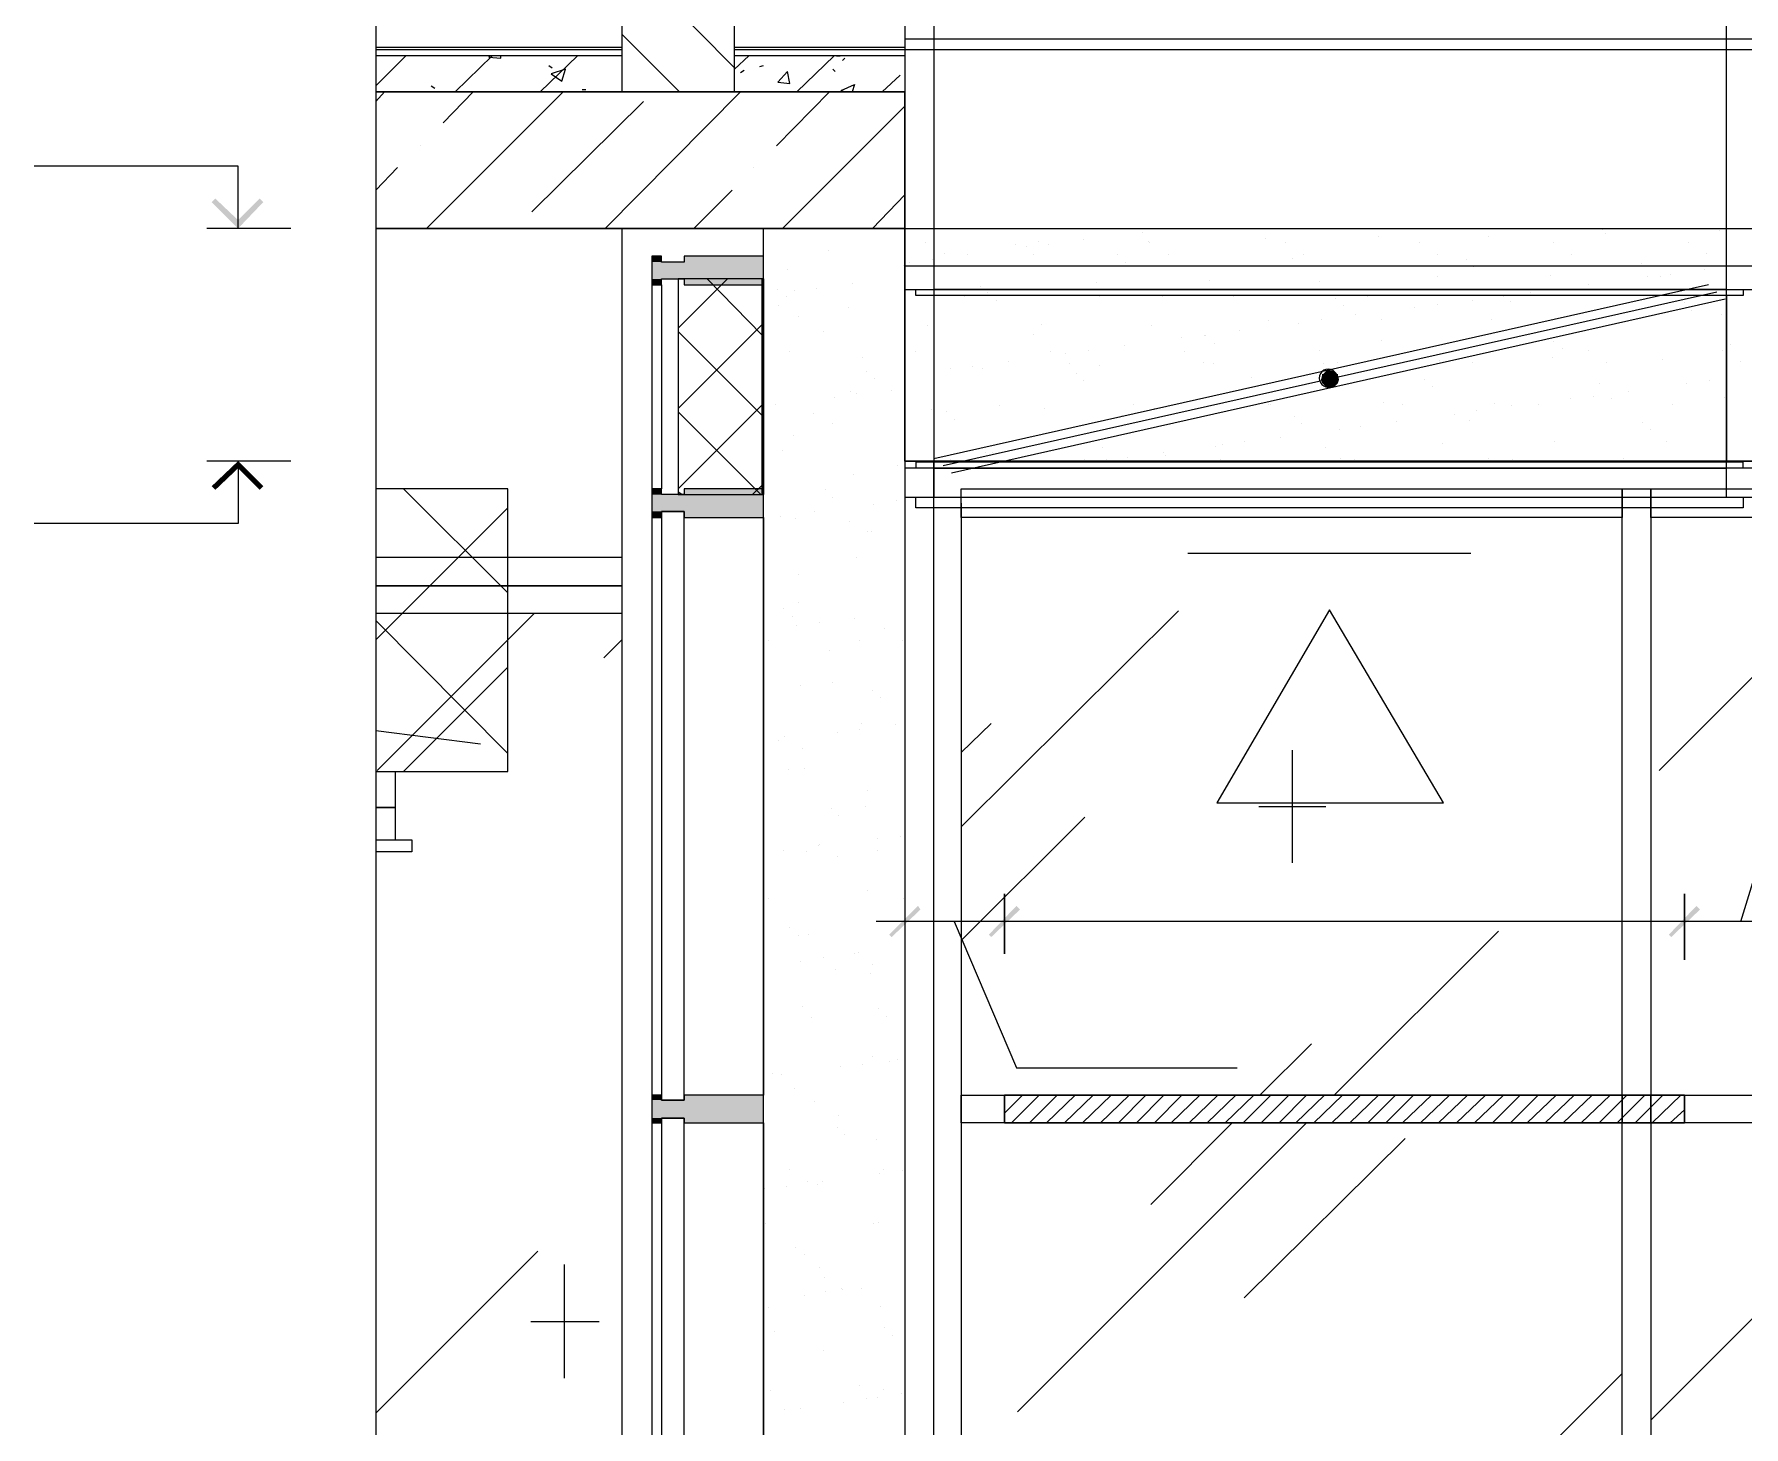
# Model space of a CAD drawing. Header units: millimetres. Extents: x -356862 to 418287, y 0 to 839748.
# Drawn here: x 401454 to 404540, y 787920 to 790434 of the extents above; entities that cross this region are included whole.
import ezdxf

# ---------------------------------------------------------------- set-up
doc = ezdxf.new("R2010")
doc.units = ezdxf.units.MM
doc.layers.add('PDF _Геометрия', color=7, linetype='Continuous', true_color=0xbababa)
doc.layers.add('PDF _Сплошная заливка', color=7, linetype='Continuous', true_color=0xf50000)

msp = doc.modelspace()

# ---------------------------------------------------------------- linework, layer by layer
at = {"layer": 'PDF _Геометрия', "color": 7, "lineweight": 5}
for points in [[(402071.0494592458, 790873.5892804866), (402071.0494592458, 790784.8263938888), (402071.0494592458, 786186.475878425), (401921.6680159466, 786149.6717547132), (402218.2659540912, 786076.0635072906), (402071.0494592458, 786039.2593835793), (402071.0494592458, 781440.9088681154), (402071.0494592458, 781352.1459815172)], [(402514.8638922358, 790410.2903114143), (402071.0494592458, 790410.2903114143)], [(402514.8638922358, 790405.960414507), (402071.0494592458, 790405.960414507)], [(402514.8638922358, 790395.1356722396), (402071.0494592458, 790395.1356722396)], [(403025.791727287, 790410.2903114143), (402718.3690468748, 790410.2903114143)], [(403025.791727287, 790405.960414507), (402718.3690468748, 790405.960414507)], [(403025.791727287, 790395.1356722396), (402718.3690468748, 790395.1356722396)], [(402768.1628613079, 789992.4552598684), (402616.6164695551, 789992.4552598684), (402616.6164695551, 789602.7645382187), (402768.1628613079, 789602.7645382187)], [(402616.6164695551, 789992.4552598684), (402616.6164695551, 789602.7645382187)], [(403025.791727287, 789663.3830949198), (405428.8845107921, 789663.3830949198)], [(402071.0494592458, 789490.1872186307), (402514.8638922358, 789490.1872186307)]]:
    msp.add_lwpolyline(points, dxfattribs=at)
at = {"layer": 'PDF _Геометрия', "color": 7, "lineweight": 9}
for points in [[(402514.8638922358, 790784.8263938888), (402514.8638922358, 790330.1872186312)], [(402718.3690468748, 790330.1872186312), (402718.3690468748, 790784.8263938888)], [(402514.8638922358, 790083.3830949198), (402514.8638922358, 786115.0325794555)], [(403025.791727287, 790083.3830949198), (403025.791727287, 781817.6098990431)]]:
    msp.add_lwpolyline(points, dxfattribs=at)
at = {"layer": 'PDF _Геометрия', "color": 25, "lineweight": 5, "true_color": 0xaf5858}
for points in [[(403025.791727287, 790784.8263938888), (403025.791727287, 789972.9707237859), (403045.2762633695, 789972.9707237859)], [(403077.7504901735, 790784.8263938888), (403077.7504901735, 789972.9707237859)], [(404508.781418009, 789972.9707237859), (404508.781418009, 790784.8263938888)], [(404539.0906963593, 789972.9707237859), (404560.7401808957, 789972.9707237859), (404560.7401808957, 790784.8263938888)], [(404476.307191205, 789981.6305176001), (403077.7504901735, 789667.7129918272)], [(403077.7504901735, 789962.1459815176), (403077.7504901735, 789661.2181464662)], [(404491.4618303799, 789968.6408268786), (403095.0700778025, 789654.7233011052)], [(404508.781418009, 789962.1459815176), (404508.781418009, 789661.2181464662)], [(404506.6164695551, 789955.6511361566), (403110.2247169777, 789641.7336103837)], [(404539.0906963593, 789650.3934041979), (403045.2762633695, 789650.3934041979), (403025.791727287, 789650.3934041979), (403025.791727287, 789598.4346413114), (403045.2762633695, 789598.4346413114)], [(404539.0906963593, 789598.4346413114), (404560.7401808957, 789598.4346413114), (404560.7401808957, 789650.3934041979), (404539.0906963593, 789650.3934041979), (404539.0906963593, 789661.2181464662), (403045.2762633695, 789661.2181464662), (403045.2762633695, 789650.3934041979)], [(403077.7504901735, 789650.3934041979), (403077.7504901735, 789598.4346413114)], [(404508.781418009, 789598.4346413114), (404508.781418009, 789650.3934041979)], [(402071.0494592458, 789102.6614454351), (402309.1937891426, 789102.6614454351), (402309.1937891426, 789613.5892804866), (402071.0494592458, 789613.5892804866)], [(402309.1937891426, 789425.2387650227), (402120.8432736788, 789613.5892804866)], [(402071.0494592458, 789340.8057753318), (402309.1937891426, 789578.9501052289)], [(404047.6473973903, 789496.6820639917), (403536.7195623387, 789496.6820639917)], [(402309.1937891426, 789135.1356722396), (402071.0494592458, 789375.4449505899)], [(402120.8432736788, 789102.6614454351), (402309.1937891426, 789291.011960899)], [(402259.3999747096, 789152.455259868), (402071.0494592458, 789176.2696928577)], [(402105.6886345036, 789102.6614454351), (402105.6886345036, 789037.7129918272), (402071.0494592458, 789037.7129918272), (402105.6886345036, 789037.7129918272), (402105.6886345036, 788979.2593835797)], [(402071.0494592458, 788979.2593835797), (402135.997912854, 788979.2593835797), (402135.997912854, 788957.6098990431), (402071.0494592458, 788957.6098990431)]]:
    msp.add_lwpolyline(points, dxfattribs=at)
at = {"layer": 'PDF _Геометрия', "lineweight": 5}
for points in [[(402718.3690468748, 790373.486187703), (402514.8638922358, 790579.1562907961)], [(402618.781418009, 790330.1872186312), (402514.8638922358, 790434.1047444046)], [(402071.0494592458, 790341.011960899), (402125.1731705861, 790395.1356722396)], [(402213.9360571839, 790330.1872186312), (402281.049459246, 790395.1356722396)], [(402276.7195623387, 790395.1356722396), (402274.5546138852, 790392.9707237855), (402296.2040984211, 790390.8057753323), (402296.2040984211, 790395.1356722396)], [(402367.6473973901, 790330.1872186312), (402434.760799452, 790395.1356722396)], [(402718.3690468748, 790371.3212392498), (402744.348428318, 790395.1356722396)], [(402830.9463664622, 790330.1872186312), (402898.0597685245, 790395.1356722396)], [(402902.3896654313, 790395.1356722396), (402908.8845107921, 790395.1356722396)], [(402913.2144076994, 790386.4758784245), (402917.544304607, 790390.8057753323)], [(402382.8020365653, 790377.8160846103), (402389.296881926, 790373.486187703)], [(402729.1937891429, 790364.8263938888), (402735.6886345039, 790369.1562907961)], [(402763.8329644005, 790375.6511361571), (402770.3278097613, 790377.8160846103)], [(402895.8948200704, 790371.3212392498), (402900.2247169779, 790366.991342342)], [(402984.6577066686, 790330.1872186312), (403017.1319334726, 790360.4964969815)], [(402071.0494592458, 790312.8676310023), (402086.2040984214, 790330.1872186312)], [(402161.9772942972, 790083.3830949198), (402408.7814180085, 790330.1872186312)], [(402170.6370881121, 790341.011960899), (402177.1319334728, 790336.6820639921)], [(402192.286572648, 790273.8985588374), (402246.4102839879, 790330.1872186312)], [(402443.4205932666, 790334.517115538), (402449.9154386274, 790334.517115538)], [(402484.554613885, 790083.3830949198), (402729.1937891429, 790330.1872186312)], [(402794.1422427511, 790232.7645382187), (402889.3999747096, 790330.1872186312)], [(402915.3793561528, 790330.1872186312), (402911.049459246, 790332.3521670848), (402934.8638922353, 790343.1769093527), (402930.5339953285, 790330.1872186312)], [(402352.4927582152, 790113.6923732702), (402553.8329644008, 790312.8676310023)], [(402804.9669850189, 790083.3830949198), (403025.791727287, 790304.2078371877)], [(402151.1525520296, 790232.7645382187), (402151.1525520296, 790232.7645382187)], [(402071.0494592458, 790152.6614454351), (402110.0185314107, 790193.7954660538)], [(402753.0082221322, 790193.7954660538), (402753.0082221322, 790193.7954660538)], [(402644.7607994522, 790083.3830949198), (402714.0391499673, 790152.6614454351)], [(402967.3381190395, 790083.3830949198), (403025.791727287, 790144.0016516205)], [(402616.6164695551, 789903.6923732702), (402705.3793561531, 789992.4552598684)], [(402768.1628613079, 789890.7026825487), (402668.5752324415, 789992.4552598684)], [(402616.6164695551, 789758.6408268786), (402768.1628613079, 789910.1872186312)], [(402768.1628613079, 789745.6511361571), (402616.6164695551, 789897.1975279092)], [(402616.6164695551, 789613.5892804866), (402768.1628613079, 789765.1356722396)], [(402765.997912854, 789602.7645382187), (402616.6164695551, 789752.1459815176)], [(402750.8432736788, 789602.7645382187), (402768.1628613079, 789620.0841258471)], [(402623.1113149158, 789602.7645382187), (402616.6164695551, 789607.0944351256)]]:
    msp.add_lwpolyline(points, dxfattribs=at)
at = {"layer": 'PDF _Геометрия', "color": 7, "lineweight": 5}
for points in [[(403025.791727287, 790016.2696928577), (404560.7401808957, 790016.2696928577), (404560.7401808957, 790425.4449505894), (403025.791727287, 790425.4449505894)], [(403025.791727287, 790083.3830949198), (404560.7401808957, 790083.3830949198), (404560.7401808957, 790405.960414507), (403025.791727287, 790405.960414507)], [(402627.4412118231, 788509.4655691464), (402627.4412118231, 789572.455259868), (402586.3071912047, 789572.455259868), (402586.3071912047, 788509.4655691464)], [(402627.4412118231, 786156.1666000742), (402627.4412118231, 788476.991342342), (402586.3071912047, 788476.991342342), (402586.3071912047, 786156.1666000742)]]:
    msp.add_lwpolyline(points, close=True, dxfattribs=at)
at = {"layer": 'PDF _Геометрия', "lineweight": 5}
for points in [[(402413.1113149161, 790371.3212392498), (402387.1319334726, 790362.6614454351), (402406.6164695551, 790349.6717547136)], [(402813.6267788336, 790366.991342342), (402796.3071912047, 790347.5068062595), (402817.9566757407, 790345.3418578063)]]:
    msp.add_lwpolyline(points, close=True, dxfattribs=at)
at = {"layer": 'PDF _Геометрия', "color": 7, "lineweight": 30}
msp.add_lwpolyline([(402071.0494592458, 790083.3830949198), (403025.791727287, 790083.3830949198), (403025.791727287, 790330.1872186312), (402071.0494592458, 790330.1872186312)], dxfattribs=at)
at = {"layer": 'PDF _Геометрия', "color": 112, "lineweight": 5, "true_color": 0x00b85c}
for points in [[(401822.0803870808, 790083.3830949198), (401822.0803870808, 790195.9604145074), (401454.0391499673, 790195.9604145074)], [(401917.3381190398, 790083.3830949198), (401765.791727287, 790083.3830949198)], [(401822.0803870808, 789663.3830949198), (401822.0803870808, 789550.8057753323), (401454.0391499673, 789550.8057753323)], [(401917.3381190398, 789663.3830949198), (401765.791727287, 789663.3830949198)]]:
    msp.add_lwpolyline(points, dxfattribs=at)
at = {"layer": 'PDF _Геометрия', "color": 24, "lineweight": 18, "true_color": 0xa12502}
for points in [[(402770.3278097613, 790083.3830949198), (403025.791727287, 790083.3830949198), (403025.791727287, 781817.6098990431), (402514.8638922358, 781817.6098990431), (402514.8638922358, 784376.5789712081), (402586.3071912047, 784376.5789712081), (402586.3071912047, 785368.1253629611), (402885.0700778028, 785368.1253629611), (402885.0700778028, 786115.0325794555), (402770.3278097613, 786115.0325794555)], [(403025.791727287, 790083.3830949198), (405428.8845107921, 790083.3830949198), (405428.8845107921, 789663.3830949198), (403025.791727287, 789663.3830949198)]]:
    msp.add_lwpolyline(points, close=True, dxfattribs=at)
for points in [[(403495.5855417203, 790083.3830949198), (403495.5855417203, 790083.3830949198)], [(404285.791727287, 790081.2181464657), (404285.791727287, 790081.2181464657)], [(403062.5958509985, 790057.4037134764), (403062.5958509985, 790057.4037134764)], [(403224.9669850192, 790055.2387650227), (403224.9669850192, 790055.2387650227)], [(403244.4515211016, 790050.9088681159), (403244.4515211016, 790050.9088681159)], [(403266.1010056376, 790059.56866193), (403266.1010056376, 790059.56866193)], [(403285.58554172, 790055.2387650227), (403285.58554172, 790055.2387650227)], [(403348.3690468748, 790063.8985588374), (403348.3690468748, 790063.8985588374)], [(403454.4515211014, 790076.8882495589), (403454.4515211014, 790076.8882495589)], [(403465.2762633697, 790059.56866193), (403465.2762633697, 790059.56866193)], [(403467.4412118231, 790057.4037134764), (403467.4412118231, 790057.4037134764)], [(403677.4412118234, 790066.0635072906), (403677.4412118234, 790066.0635072906)], [(403712.080387081, 790057.4037134764), (403712.080387081, 790057.4037134764)], [(403880.9463664624, 790068.2284557442), (403880.9463664624, 790068.2284557442)], [(403954.554613885, 790057.4037134764), (403954.554613885, 790057.4037134764)], [(404080.1216241946, 790068.2284557442), (404080.1216241946, 790068.2284557442)], [(404197.0288406895, 790057.4037134764), (404197.0288406895, 790057.4037134764)], [(404290.1216241943, 790074.7233011052), (404290.1216241943, 790074.7233011052)], [(404439.5030674934, 790057.4037134764), (404439.5030674934, 790057.4037134764)], [(404495.7917272875, 790079.0531980125), (404495.7917272875, 790079.0531980125)], [(402887.2350262562, 790044.4140227549), (402887.2350262562, 790044.4140227549)], [(403034.4515211016, 790022.7645382183), (403034.4515211016, 790022.7645382183)], [(403075.58554172, 790027.094435126), (403075.58554172, 790027.094435126)], [(403097.2350262559, 790037.9191773939), (403097.2350262559, 790037.9191773939)], [(403138.3690468748, 790035.7542289402), (403138.3690468748, 790035.7542289402)], [(403257.4412118231, 790035.7542289402), (403257.4412118231, 790035.7542289402)], [(403408.9876035757, 790035.7542289402), (403408.9876035757, 790035.7542289402)], [(403424.1422427513, 790022.7645382183), (403424.1422427513, 790022.7645382183)], [(403502.080387081, 790035.7542289402), (403502.080387081, 790035.7542289402)], [(403725.0700778025, 790029.2593835793), (403725.0700778025, 790029.2593835793)], [(403744.554613885, 790035.7542289402), (403744.554613885, 790035.7542289402)], [(403987.028840689, 790035.7542289402), (403987.028840689, 790035.7542289402)], [(404038.9876035757, 790027.094435126), (404038.9876035757, 790027.094435126)], [(404229.5030674934, 790035.7542289402), (404229.5030674934, 790035.7542289402)], [(404355.0700778028, 790020.5995897651), (404355.0700778028, 790020.5995897651)], [(404471.9772942974, 790037.9191773939), (404471.9772942974, 790037.9191773939)], [(402813.6267788336, 790009.7748474968), (402813.6267788336, 790009.7748474968)], [(403023.6267788336, 790016.2696928577), (403023.6267788336, 790016.2696928577)], [(403575.6886345036, 789990.2903114143), (403575.6886345036, 789990.2903114143)], [(403987.028840689, 789996.7851567753), (403987.028840689, 789996.7851567753)], [(404051.9772942972, 790014.1047444041), (404051.9772942972, 790014.1047444041)], [(404190.5339953285, 789998.9501052289), (404190.5339953285, 789998.9501052289)], [(404365.8948200708, 789996.7851567753), (404365.8948200708, 789996.7851567753)], [(404389.7092530602, 789996.7851567753), (404389.7092530602, 789996.7851567753)], [(404407.0288406892, 790001.1150536826), (404407.0288406892, 790001.1150536826)], [(404469.812345844, 790009.7748474968), (404469.812345844, 790009.7748474968)], [(402796.3071912047, 789972.9707237859), (402796.3071912047, 789972.9707237859)], [(402811.4618303797, 789959.981033064), (402811.4618303797, 789959.981033064)], [(402826.6164695553, 789970.8057753318), (402826.6164695553, 789970.8057753318)], [(402865.5855417203, 789975.1356722391), (402865.5855417203, 789975.1356722391)], [(402930.5339953285, 789983.7954660533), (402930.5339953285, 789983.7954660533)], [(403134.0391499675, 789959.981033064), (403134.0391499675, 789959.981033064)], [(403162.1834798644, 789979.4655691464), (403162.1834798644, 789979.4655691464)], [(403175.1731705859, 789968.6408268786), (403175.1731705859, 789968.6408268786)], [(403372.1834798646, 789985.9604145074), (403372.1834798646, 789985.9604145074)], [(403376.5133767715, 789959.981033064), (403376.5133767715, 789959.981033064)], [(403491.2556448129, 789959.981033064), (403491.2556448129, 789959.981033064)], [(403618.9876035759, 789959.981033064), (403618.9876035759, 789959.981033064)], [(403774.8638922358, 789988.1253629611), (403774.8638922358, 789988.1253629611)], [(403803.0082221325, 789957.8160846103), (403803.0082221325, 789957.8160846103)], [(403861.4618303799, 789959.981033064), (403861.4618303799, 789959.981033064)], [(404106.1010056378, 789959.981033064), (404106.1010056378, 789959.981033064)], [(404155.8948200706, 789968.6408268786), (404155.8948200706, 789968.6408268786)], [(404197.0288406895, 789972.9707237859), (404197.0288406895, 789972.9707237859)], [(404259.8123458438, 789981.6305176001), (404259.8123458438, 789981.6305176001)], [(404348.5752324418, 789962.1459815176), (404348.5752324418, 789962.1459815176)], [(402798.4721396582, 789944.8263938883), (402798.4721396582, 789944.8263938883)], [(402924.0391499677, 789940.4964969815), (402924.0391499677, 789940.4964969815)], [(403190.3278097615, 789953.4861877034), (403190.3278097615, 789953.4861877034)], [(403818.1628613076, 789944.8263938883), (403818.1628613076, 789944.8263938883)], [(403839.812345844, 789927.50680626), (403839.812345844, 789927.50680626)], [(403945.8948200706, 789940.4964969815), (403945.8948200706, 789940.4964969815)], [(403987.028840689, 789946.9913423425), (403987.028840689, 789946.9913423425)], [(404049.8123458438, 789953.4861877034), (404049.8123458438, 789953.4861877034)], [(404119.0906963595, 789951.3212392493), (404119.0906963595, 789951.3212392493)], [(404433.0082221325, 789949.1562907961), (404433.0082221325, 789949.1562907961)], [(404445.9979128542, 789936.1666000742), (404445.9979128542, 789936.1666000742)], [(404500.1216241943, 789927.50680626), (404500.1216241943, 789927.50680626)], [(402833.1113149161, 789925.3418578058), (402833.1113149161, 789925.3418578058)], [(402878.575232442, 789897.1975279092), (402878.575232442, 789897.1975279092)], [(403066.9257479059, 789908.0222701775), (403066.9257479059, 789908.0222701775)], [(403272.5958509983, 789910.1872186312), (403272.5958509983, 789910.1872186312)], [(403471.7711087305, 789908.0222701775), (403471.7711087305, 789908.0222701775)], [(403629.8123458438, 789899.3624763628), (403629.8123458438, 789899.3624763628)], [(403681.7711087302, 789916.6820639917), (403681.7711087302, 789916.6820639917)], [(403735.8948200708, 789912.3521670843), (403735.8948200708, 789912.3521670843)], [(403777.0288406892, 789918.8470124453), (403777.0288406892, 789918.8470124453)], [(403885.2762633697, 789918.8470124453), (403885.2762633697, 789918.8470124453)], [(404084.4515211014, 789918.8470124453), (404084.4515211014, 789918.8470124453)], [(404296.6164695553, 789925.3418578058), (404296.6164695553, 789925.3418578058)], [(403257.4412118231, 789892.8676310019), (403257.4412118231, 789892.8676310019)], [(403421.9772942972, 789871.2181464662), (403421.9772942972, 789871.2181464662)], [(403525.8948200706, 789886.3727856413), (403525.8948200706, 789886.3727856413)], [(403567.0288406895, 789890.7026825487), (403567.0288406895, 789890.7026825487)], [(403569.1937891429, 789890.7026825487), (403569.1937891429, 789890.7026825487)], [(403584.3484283178, 789875.5480433735), (403584.3484283178, 789875.5480433735)], [(403885.2762633697, 789882.042888734), (403885.2762633697, 789882.042888734)], [(404197.0288406895, 789879.8779402804), (404197.0288406895, 789879.8779402804)], [(404212.1834798644, 789866.8882495589), (404212.1834798644, 789866.8882495589)], [(404515.2762633697, 789873.3830949194), (404515.2762633697, 789873.3830949194)], [(402817.9566757407, 789860.3934041979), (402817.9566757407, 789860.3934041979)], [(402950.018531411, 789849.56866193), (402950.018531411, 789849.56866193)], [(403045.2762633695, 789860.3934041979), (403045.2762633695, 789860.3934041979)], [(403077.7504901735, 789838.7439196617), (403077.7504901735, 789838.7439196617)], [(403147.0288406892, 789834.4140227544), (403147.0288406892, 789834.4140227544)], [(403211.9772942974, 789843.0738165695), (403211.9772942974, 789843.0738165695)], [(403287.7504901739, 789860.3934041979), (403287.7504901739, 789860.3934041979)], [(403315.8948200706, 789858.2284557442), (403315.8948200706, 789858.2284557442)], [(403322.3896654316, 789838.7439196617), (403322.3896654316, 789838.7439196617)], [(403357.028840689, 789862.5583526515), (403357.028840689, 789862.5583526515)], [(403376.5133767715, 789836.5789712085), (403376.5133767715, 789836.5789712085)], [(403530.2247169779, 789860.3934041979), (403530.2247169779, 789860.3934041979)], [(403564.8638922353, 789840.9088681154), (403564.8638922353, 789840.9088681154)], [(403582.1834798644, 789838.7439196617), (403582.1834798644, 789838.7439196617)], [(403774.8638922358, 789862.5583526515), (403774.8638922358, 789862.5583526515)], [(403781.3587375965, 789838.7439196617), (403781.3587375965, 789838.7439196617)], [(403807.33811904, 789840.9088681154), (403807.33811904, 789840.9088681154)], [(403991.3587375965, 789845.2387650227), (403991.3587375965, 789845.2387650227)], [(404017.3381190398, 789862.5583526515), (404017.3381190398, 789862.5583526515)], [(404049.8123458438, 789840.9088681154), (404049.8123458438, 789840.9088681154)], [(404194.8638922356, 789849.56866193), (404194.8638922356, 789849.56866193)], [(404259.8123458438, 789862.5583526515), (404259.8123458438, 789862.5583526515)], [(404292.2865726477, 789840.9088681154), (404292.2865726477, 789840.9088681154)], [(404394.0391499675, 789847.4037134764), (404394.0391499675, 789847.4037134764)], [(404502.2865726482, 789862.5583526515), (404502.2865726482, 789862.5583526515)], [(404534.7607994522, 789843.0738165695), (404534.7607994522, 789843.0738165695)], [(402956.5133767719, 789825.7542289402), (402956.5133767719, 789825.7542289402)], [(402971.6680159469, 789812.7645382187), (402971.6680159469, 789812.7645382187)], [(403108.0597685243, 789830.0841258476), (403108.0597685243, 789830.0841258476)], [(403166.5133767717, 789830.0841258476), (403166.5133767717, 789830.0841258476)], [(403335.3793561531, 789821.4243320329), (403335.3793561531, 789821.4243320329)], [(403348.3690468748, 789808.4346413114), (403348.3690468748, 789808.4346413114)], [(403651.4618303801, 789814.9294866719), (403651.4618303801, 789814.9294866719)], [(403963.2144076996, 789810.5995897651), (403963.2144076996, 789810.5995897651)], [(404279.2968819262, 789804.1047444046), (404279.2968819262, 789804.1047444046)], [(404437.33811904, 789804.1047444046), (404437.33811904, 789804.1047444046)], [(404478.4721396584, 789808.4346413114), (404478.4721396584, 789808.4346413114)], [(402898.0597685245, 789778.1253629611), (402898.0597685245, 789778.1253629611)], [(402928.3690468746, 789788.9501052289), (402928.3690468746, 789788.9501052289)], [(402939.1937891429, 789784.6202083221), (402939.1937891429, 789784.6202083221)], [(403001.9772942977, 789791.1150536826), (403001.9772942977, 789791.1150536826)], [(403978.3690468748, 789797.6098990436), (403978.3690468748, 789797.6098990436)], [(404227.3381190395, 789775.960414507), (404227.3381190395, 789775.960414507)], [(404268.4721396584, 789780.2903114143), (404268.4721396584, 789780.2903114143)], [(404300.9463664626, 789775.960414507), (404300.9463664626, 789775.960414507)], [(404331.2556448127, 789788.9501052289), (404331.2556448127, 789788.9501052289)], [(404504.4515211016, 789778.1253629611), (404504.4515211016, 789778.1253629611)], [(402791.9772942972, 789765.1356722396), (402791.9772942972, 789765.1356722396)], [(402861.2556448129, 789749.981033064), (402861.2556448129, 789749.981033064)], [(403073.4205932666, 789756.4758784245), (403073.4205932666, 789756.4758784245)], [(403101.5649231635, 789752.1459815176), (403101.5649231635, 789752.1459815176)], [(403196.8226551223, 789762.9707237855), (403196.8226551223, 789762.9707237855)], [(403276.9257479056, 789758.6408268786), (403276.9257479056, 789758.6408268786)], [(403417.6473973903, 789745.6511361571), (403417.6473973903, 789745.6511361571)], [(403439.2968819262, 789765.1356722396), (403439.2968819262, 789765.1356722396)], [(403476.1010056378, 789758.6408268786), (403476.1010056378, 789758.6408268786)], [(403681.7711087302, 789765.1356722396), (403681.7711087302, 789765.1356722396)], [(403686.1010056376, 789765.1356722396), (403686.1010056376, 789765.1356722396)], [(403729.3999747101, 789743.486187703), (403729.3999747101, 789743.486187703)], [(403889.6061602766, 789769.4655691464), (403889.6061602766, 789769.4655691464)], [(403924.2453355347, 789765.1356722396), (403924.2453355347, 789765.1356722396)], [(404017.3381190398, 789747.8160846103), (404017.3381190398, 789747.8160846103)], [(404058.4721396582, 789754.3109299713), (404058.4721396582, 789754.3109299713)], [(404090.9463664622, 789767.3006206928), (404090.9463664622, 789767.3006206928)], [(404121.2556448129, 789762.9707237855), (404121.2556448129, 789762.9707237855)], [(404168.8845107921, 789765.1356722396), (404168.8845107921, 789765.1356722396)], [(404411.3587375965, 789765.1356722396), (404411.3587375965, 789765.1356722396)], [(402895.8948200704, 789730.4964969815), (402895.8948200704, 789730.4964969815)], [(403114.554613885, 789739.1562907961), (403114.554613885, 789739.1562907961)], [(403742.3896654316, 789730.4964969815), (403742.3896654316, 789730.4964969815)], [(403809.5030674934, 789719.6717547136), (403809.5030674934, 789719.6717547136)], [(403848.4721396582, 789726.1666000746), (403848.4721396582, 789726.1666000746)], [(403913.4205932666, 789734.8263938888), (403913.4205932666, 789734.8263938888)], [(404045.4824489364, 789736.991342342), (404045.4824489364, 789736.991342342)], [(404357.2350262562, 789732.6614454351), (404357.2350262562, 789732.6614454351)], [(404372.3896654316, 789719.6717547136), (404372.3896654316, 789719.6717547136)], [(402804.9669850189, 789682.8676310023), (402804.9669850189, 789682.8676310023)], [(402824.4515211014, 789708.8470124453), (402824.4515211014, 789708.8470124453)], [(403383.0082221322, 789687.1975279097), (403383.0082221322, 789687.1975279097)], [(403586.5133767719, 789689.3624763628), (403586.5133767719, 789689.3624763628)], [(403599.5030674934, 789693.6923732702), (403599.5030674934, 789693.6923732702)], [(403638.4721396584, 789698.022270177), (403638.4721396584, 789698.022270177)], [(403703.4205932666, 789706.6820639921), (403703.4205932666, 789706.6820639921)], [(403785.6886345034, 789687.1975279097), (403785.6886345034, 789687.1975279097)], [(403995.6886345039, 789695.8573217238), (403995.6886345039, 789695.8573217238)], [(404199.1937891429, 789698.022270177), (404199.1937891429, 789698.022270177)], [(404400.5339953285, 789698.022270177), (404400.5339953285, 789698.022270177)], [(402770.3278097613, 789654.7233011052), (402770.3278097613, 789654.7233011052)], [(403012.8020365653, 789654.7233011052), (403012.8020365653, 789654.7233011052)], [(403108.0597685243, 789665.548043373), (403108.0597685243, 789665.548043373)], [(403170.843273679, 789678.5377340945), (403170.843273679, 789678.5377340945)], [(403183.8329644008, 789678.5377340945), (403183.8329644008, 789678.5377340945)], [(403350.5339953282, 789665.548043373), (403350.5339953282, 789665.548043373)], [(403389.5030674932, 789665.548043373), (403389.5030674932, 789665.548043373)], [(403428.4721396582, 789669.8779402804), (403428.4721396582, 789669.8779402804)], [(403493.4205932664, 789678.5377340945), (403493.4205932664, 789678.5377340945)], [(403495.5855417203, 789674.2078371877), (403495.5855417203, 789674.2078371877)], [(403595.1731705861, 789665.548043373), (403595.1731705861, 789665.548043373)], [(403811.6680159469, 789667.7129918272), (403811.6680159469, 789667.7129918272)], [(403837.6473973901, 789665.548043373), (403837.6473973901, 789665.548043373)], [(404080.1216241946, 789667.7129918272), (404080.1216241946, 789667.7129918272)], [(404123.4205932664, 789665.548043373), (404123.4205932664, 789665.548043373)], [(404322.5958509985, 789667.7129918272), (404322.5958509985, 789667.7129918272)], [(402932.6989437819, 789639.5686619296), (402932.6989437819, 789639.5686619296)], [(402882.9051293489, 789611.4243320329), (402882.9051293489, 789611.4243320329)], [(402895.8948200704, 789598.4346413114), (402895.8948200704, 789598.4346413114)], [(403010.6370881118, 789591.9397959504), (403010.6370881118, 789591.9397959504)], [(402800.6370881121, 789563.7954660538), (402800.6370881121, 789563.7954660538)], [(402828.7814180087, 789559.4655691464), (402828.7814180087, 789559.4655691464)], [(402863.4205932664, 789572.455259868), (402863.4205932664, 789572.455259868)], [(402969.5030674934, 789585.4449505899), (402969.5030674934, 789585.4449505899)], [(402926.2040984211, 789555.1356722391), (402926.2040984211, 789555.1356722391)], [(402958.6783252254, 789535.6511361566), (402958.6783252254, 789535.6511361566)], [(402965.1731705861, 789535.6511361566), (402965.1731705861, 789535.6511361566)], [(402939.1937891429, 789490.1872186307), (402939.1937891429, 789490.1872186307)], [(402833.1113149161, 789457.7129918267), (402833.1113149161, 789457.7129918267)], [(402833.1113149161, 789407.9191773939), (402833.1113149161, 789407.9191773939)], [(402807.1319334728, 789397.0944351256), (402807.1319334728, 789397.0944351256)], [(402822.286572648, 789381.9397959509), (402822.286572648, 789381.9397959509)], [(402934.8638922353, 789379.7748474968), (402934.8638922353, 789379.7748474968)], [(402830.9463664622, 789366.7851567753), (402830.9463664622, 789366.7851567753)], [(402872.080387081, 789371.1150536826), (402872.080387081, 789371.1150536826)], [(402988.9876035759, 789360.2903114143), (402988.9876035759, 789360.2903114143)], [(402778.9876035757, 789338.6408268786), (402778.9876035757, 789338.6408268786)], [(402889.3999747096, 789321.3212392493), (402889.3999747096, 789321.3212392493)], [(402943.5236860502, 789338.6408268786), (402943.5236860502, 789338.6408268786)], [(403021.4618303801, 789338.6408268786), (403021.4618303801, 789338.6408268786)], [(402837.4412118231, 789258.537734095), (402837.4412118231, 789258.537734095)], [(402895.8948200704, 789262.8676310019), (402895.8948200704, 789262.8676310019)], [(402967.3381190395, 789249.8779402804), (402967.3381190395, 789249.8779402804)], [(402982.4927582152, 789236.8882495584), (402982.4927582152, 789236.8882495584)], [(402947.8535829571, 789189.2593835793), (402947.8535829571, 789189.2593835793)], [(403008.4721396584, 789187.094435126), (403008.4721396584, 789187.094435126)], [(402798.4721396582, 789158.9501052289), (402798.4721396582, 789158.9501052289)], [(402809.2968819262, 789165.4449505894), (402809.2968819262, 789165.4449505894)], [(402904.5546138852, 789174.1047444041), (402904.5546138852, 789174.1047444041)], [(402943.5236860502, 789178.4346413114), (402943.5236860502, 789178.4346413114)], [(402841.7711087305, 789143.7954660538), (402841.7711087305, 789143.7954660538)], [(402815.791727287, 789106.991342342), (402815.791727287, 789106.991342342)], [(402843.9360571839, 789109.1562907961), (402843.9360571839, 789109.1562907961)], [(402958.6783252254, 789068.022270177), (402958.6783252254, 789068.022270177)], [(402893.7298716169, 789035.548043373), (402893.7298716169, 789035.548043373)], [(402954.3484283178, 789039.8779402804), (402954.3484283178, 789039.8779402804)], [(402906.7195623387, 789022.5583526515), (402906.7195623387, 789022.5583526515)], [(402872.080387081, 788970.5995897646), (402872.080387081, 788970.5995897646)], [(402975.9979128542, 788981.4243320329), (402975.9979128542, 788981.4243320329)], [(403017.1319334726, 788985.7542289402), (403017.1319334726, 788985.7542289402)], [(402807.1319334728, 788959.7748474972), (402807.1319334728, 788959.7748474972)], [(402848.2659540912, 788957.6098990431), (402848.2659540912, 788957.6098990431)], [(402869.9154386271, 788968.4346413114), (402869.9154386271, 788968.4346413114)], [(402904.5546138852, 788948.9501052289), (402904.5546138852, 788948.9501052289)], [(402975.9979128542, 788959.7748474972), (402975.9979128542, 788959.7748474972)], [(402958.6783252254, 788888.3315485278), (402958.6783252254, 788888.3315485278)], [(402778.9876035757, 788873.1769093527), (402778.9876035757, 788873.1769093527)], [(403023.6267788336, 788873.1769093527), (403023.6267788336, 788873.1769093527)], [(402817.9566757407, 788821.2181464657), (402817.9566757407, 788821.2181464657)], [(402833.1113149161, 788806.0635072906), (402833.1113149161, 788806.0635072906)], [(402852.5958509985, 788808.2284557442), (402852.5958509985, 788808.2284557442)], [(402837.4412118231, 788760.5995897651), (402837.4412118231, 788760.5995897651)], [(402878.575232442, 788767.0944351256), (402878.575232442, 788767.0944351256)], [(402934.8638922353, 788773.5892804866), (402934.8638922353, 788773.5892804866)], [(402941.3587375963, 788775.7542289402), (402941.3587375963, 788775.7542289402)], [(402900.2247169779, 788745.4449505899), (402900.2247169779, 788745.4449505899)], [(402963.0082221327, 788738.9501052289), (402963.0082221327, 788738.9501052289)], [(402967.3381190395, 788754.1047444041), (402967.3381190395, 788754.1047444041)], [(402841.7711087305, 788678.3315485278), (402841.7711087305, 788678.3315485278)], [(402978.1628613079, 788674.001651621), (402978.1628613079, 788674.001651621)], [(402856.9257479054, 788658.8470124453), (402856.9257479054, 788658.8470124453)], [(402993.3175004828, 788661.011960899), (402993.3175004828, 788661.011960899)], [(402908.8845107921, 788570.0841258476), (402908.8845107921, 788570.0841258476)], [(402950.018531411, 788574.4140227544), (402950.018531411, 788574.4140227544)], [(402967.3381190395, 788587.4037134759), (402967.3381190395, 788587.4037134759)], [(402997.6473973901, 788578.7439196617), (402997.6473973901, 788578.7439196617)], [(403012.8020365653, 788583.073816569), (403012.8020365653, 788583.073816569)], [(402787.6473973903, 788557.094435126), (402787.6473973903, 788557.094435126)], [(402802.8020365655, 788554.9294866719), (402802.8020365655, 788554.9294866719)], [(402826.6164695553, 788531.1150536826), (402826.6164695553, 788531.1150536826)], [(402863.4205932664, 788507.3006206928), (402863.4205932664, 788507.3006206928)], [(402906.7195623387, 788481.3212392493), (402906.7195623387, 788481.3212392493)], [(402904.5546138852, 788459.6717547136), (402904.5546138852, 788459.6717547136)], [(402917.544304607, 788446.6820639921), (402917.544304607, 788446.6820639921)], [(402973.8329644003, 788438.022270177), (402973.8329644003, 788438.022270177)], [(402817.9566757407, 788383.8985588369), (402817.9566757407, 788383.8985588369)], [(402986.822655122, 788383.8985588369), (402986.822655122, 788383.8985588369)], [(402811.4618303797, 788353.5892804866), (402811.4618303797, 788353.5892804866)], [(402850.4309025446, 788362.2490743012), (402850.4309025446, 788362.2490743012)], [(402867.7504901737, 788357.9191773939), (402867.7504901737, 788357.9191773939)], [(402876.4102839879, 788362.2490743012), (402876.4102839879, 788362.2490743012)], [(402980.3278097613, 788377.4037134764), (402980.3278097613, 788377.4037134764)], [(403021.4618303801, 788381.7336103837), (403021.4618303801, 788381.7336103837)], [(402772.4927582147, 788349.2593835797), (402772.4927582147, 788349.2593835797)], [(402774.6577066688, 788286.475878425), (402774.6577066688, 788286.475878425)], [(402969.5030674934, 788286.475878425), (402969.5030674934, 788286.475878425)], [(402978.1628613079, 788288.6408268781), (402978.1628613079, 788288.6408268781)], [(402828.7814180087, 788243.1769093522), (402828.7814180087, 788243.1769093522)], [(402843.9360571839, 788230.1872186307), (402843.9360571839, 788230.1872186307)], [(402872.080387081, 788206.3727856413), (402872.080387081, 788206.3727856413)], [(402880.7401808954, 788189.0531980125), (402880.7401808954, 788189.0531980125)], [(402911.049459246, 788169.56866193), (402911.049459246, 788169.56866193)], [(402947.8535829571, 788169.56866193), (402947.8535829571, 788169.56866193)], [(402843.9360571839, 788156.5789712081), (402843.9360571839, 788156.5789712081)], [(402882.9051293489, 788163.073816569), (402882.9051293489, 788163.073816569)], [(402913.2144076994, 788167.4037134764), (402913.2144076994, 788167.4037134764)], [(402982.4927582152, 788137.0944351256), (402982.4927582152, 788137.0944351256)], [(402778.9876035757, 788134.9294866724), (402778.9876035757, 788134.9294866724)], [(402789.8123458438, 788091.6305176001), (402789.8123458438, 788091.6305176001)], [(402988.9876035759, 788098.1253629606), (402988.9876035759, 788098.1253629606)], [(403004.1422427511, 788085.1356722391), (403004.1422427511, 788085.1356722391)], [(402878.575232442, 788056.9913423425), (402878.575232442, 788056.9913423425)], [(402783.317500483, 787985.5480433735), (402783.317500483, 787985.5480433735)], [(402943.5236860502, 787994.2078371877), (402943.5236860502, 787994.2078371877)], [(402986.822655122, 787987.7129918267), (402986.822655122, 787987.7129918267)], [(402837.4412118231, 787953.073816569), (402837.4412118231, 787953.073816569)], [(402915.3793561528, 787963.8985588369), (402915.3793561528, 787963.8985588369)], [(402956.5133767719, 787970.3934041979), (402956.5133767719, 787970.3934041979)], [(402975.9979128542, 787972.5583526515), (402975.9979128542, 787972.5583526515)], [(403019.296881926, 787979.0531980125), (403019.296881926, 787979.0531980125)], [(402809.2968819262, 787950.9088681154), (402809.2968819262, 787950.9088681154)]]:
    msp.add_lwpolyline(points, dxfattribs=at)
at = {"layer": 'PDF _Геометрия', "color": 7, "lineweight": 20}
for points in [[(402627.4412118231, 790022.7645382183), (402586.3071912047, 790022.7645382183), (402586.3071912047, 790033.5892804866), (402568.9876035757, 790033.5892804866), (402568.9876035757, 789981.6305176001), (402586.3071912047, 789981.6305176001), (402586.3071912047, 789992.4552598684), (402627.4412118231, 789992.4552598684), (402627.4412118231, 789981.6305176001), (402770.3278097613, 789981.6305176001), (402770.3278097613, 790033.5892804866), (402627.4412118231, 790033.5892804866)], [(402627.4412118231, 789602.7645382187), (402586.3071912047, 789602.7645382187), (402586.3071912047, 789613.5892804866), (402568.9876035757, 789613.5892804866), (402568.9876035757, 789561.6305176001), (402586.3071912047, 789561.6305176001), (402586.3071912047, 789572.455259868), (402627.4412118231, 789572.455259868), (402627.4412118231, 789561.6305176001), (402770.3278097613, 789561.6305176001), (402770.3278097613, 789613.5892804866), (402627.4412118231, 789613.5892804866)], [(402627.4412118231, 788509.4655691464), (402586.3071912047, 788509.4655691464), (402586.3071912047, 788518.1253629611), (402568.9876035757, 788518.1253629611), (402568.9876035757, 788468.3315485278), (402586.3071912047, 788468.3315485278), (402586.3071912047, 788476.991342342), (402627.4412118231, 788476.991342342), (402627.4412118231, 788468.3315485278), (402770.3278097613, 788468.3315485278), (402770.3278097613, 788518.1253629611), (402627.4412118231, 788518.1253629611)]]:
    msp.add_lwpolyline(points, close=True, dxfattribs=at)
at = {"layer": 'PDF _Геометрия', "color": 7, "lineweight": 30}
msp.add_lwpolyline([(402768.1628613079, 789602.7645382187), (402770.3278097613, 789602.7645382187), (402770.3278097613, 789992.4552598684), (402768.1628613079, 789992.4552598684)], close=True, dxfattribs=at)
at = {"layer": 'PDF _Геометрия', "color": 252, "lineweight": 5, "true_color": 0x989898}
for points in [[(402568.9876035757, 789981.6305176001), (402568.9876035757, 789613.5892804866)], [(402586.3071912047, 789981.6305176001), (402586.3071912047, 789613.5892804866)], [(403127.5443046067, 789587.6098990431), (403127.5443046067, 788492.1459815176), (403127.5443046067, 786115.0325794555), (403127.5443046067, 786166.9913423425), (404320.4309025451, 786166.9913423425), (404320.4309025451, 786115.0325794555), (403127.5443046067, 786115.0325794555), (403077.7504901735, 786115.0325794555), (403077.7504901735, 788492.1459815176), (403077.7504901735, 789587.6098990431), (403077.7504901735, 789663.3830949198)], [(405428.8845107921, 789561.6305176001), (404372.3896654316, 789561.6305176001), (404372.3896654316, 789613.5892804866), (405428.8845107921, 789613.5892804866)], [(402568.9876035757, 789561.6305176001), (402568.9876035757, 788518.1253629611)], [(402770.3278097613, 789561.6305176001), (402770.3278097613, 788518.1253629611)], [(402514.8638922358, 789388.4346413114), (402071.0494592458, 789388.4346413114)], [(405428.8845107921, 788468.3315485278), (404372.3896654316, 788468.3315485278), (404372.3896654316, 788518.1253629611), (405428.8845107921, 788518.1253629611)], [(402568.9876035757, 788468.3315485278), (402568.9876035757, 786166.9913423425)], [(402770.3278097613, 788468.3315485278), (402770.3278097613, 786166.9913423425)]]:
    msp.add_lwpolyline(points, dxfattribs=at)
at = {"layer": 'PDF _Геометрия', "color": 25, "lineweight": 5, "true_color": 0xaf5858}
for points in [[(404539.0906963593, 789962.1459815176), (403045.2762633695, 789962.1459815176), (403045.2762633695, 789972.9707237859), (404539.0906963593, 789972.9707237859)], [(404508.781418009, 789650.3934041979), (404508.781418009, 789972.9707237859), (403077.7504901735, 789972.9707237859), (403077.7504901735, 789650.3934041979)], [(404539.0906963593, 789578.9501052289), (403045.2762633695, 789578.9501052289), (403045.2762633695, 789598.4346413114), (404539.0906963593, 789598.4346413114)], [(403997.8535829573, 789046.3727856413), (403792.1834798644, 789394.9294866724), (403588.6783252254, 789046.3727856413)]]:
    msp.add_lwpolyline(points, close=True, dxfattribs=at)
msp.add_lwpolyline([(403790.0647937122, 789797.0559981926, 1.000000373635045), (403790.0647815787, 789829.5302007468, 1.000000000174623)], format="xyb", close=True, dxfattribs=at)
at = {"layer": 'PDF _Геометрия', "color": 25, "lineweight": 0, "true_color": 0xaf5858}
msp.add_lwpolyline([(403807.33811904, 789819.2593835793), (403779.1937891426, 789819.2593835793), (403807.33811904, 789819.2593835793)], dxfattribs=at)
at = {"layer": 'PDF _Геометрия', "color": 112, "lineweight": 0, "true_color": 0x00b85c, "const_width": 9.39616480021599}
msp.add_lwpolyline([(401777.6989437821, 789614.6717547136), (401822.0803870808, 789656.8882495589), (401864.2968819262, 789614.6717547136)], dxfattribs=at)
at = {"layer": 'PDF _Геометрия', "color": 252, "lineweight": 5, "true_color": 0x989898}
for points in [[(404320.4309025451, 789613.5892804866), (404320.4309025451, 789561.6305176001), (403127.5443046067, 789561.6305176001), (403127.5443046067, 789613.5892804866)], [(404372.3896654316, 788492.1459815176), (404372.3896654316, 786115.0325794555), (404320.4309025451, 786115.0325794555), (404320.4309025451, 788492.1459815176), (404320.4309025451, 789613.5892804866), (404372.3896654316, 789613.5892804866)], [(402071.0494592458, 789438.2284557442), (402514.8638922358, 789438.2284557442)], [(404320.4309025451, 788518.1253629611), (404320.4309025451, 788468.3315485278), (403127.5443046067, 788468.3315485278), (403127.5443046067, 788518.1253629611)]]:
    msp.add_lwpolyline(points, close=True, dxfattribs=at)
at = {"layer": 'PDF _Геометрия', "color": 254, "lineweight": 5, "true_color": 0xdcdcdc}
for points in [[(404387.5443046067, 789104.8263938888), (404844.348428318, 789561.6305176001)], [(402073.2144076996, 789104.8263938888), (402356.822655122, 789388.4346413114)], [(403127.5443046067, 789003.073816569), (403519.3999747096, 789392.7645382183)], [(402482.3896654316, 789308.3315485278), (402514.8638922358, 789340.8057753318)], [(403127.5443046067, 789137.3006206928), (403181.6680159469, 789189.2593835793)], [(403725.0700778025, 789141.6305176001), (403725.0700778025, 788938.1253629606)], [(403664.4515211016, 789039.8779402804), (403785.6886345034, 789039.8779402804)], [(403127.5443046067, 788797.4037134764), (403350.5339953282, 789020.3934041979)], [(403800.843273679, 788518.1253629611), (404097.4412118231, 788814.7233011052)], [(403666.6164695553, 788518.1253629611), (403759.7092530602, 788611.2181464662)], [(403229.2968819265, 787946.5789712085), (403751.049459246, 788468.3315485278)], [(403469.606160277, 788321.1150536821), (403616.822655122, 788468.3315485278)], [(403638.4721396584, 788152.2490743008), (403928.5752324415, 788440.1872186312)], [(402071.0494592458, 787944.4140227544), (402363.3175004828, 788236.6820639917)], [(404372.3896654316, 787931.4243320329), (404677.6473973906, 788236.6820639917)], [(402410.9463664626, 788212.8676310023), (402410.9463664626, 788007.1975279092)], [(402473.7298716169, 788108.9501052289), (402350.327809761, 788108.9501052289)], [(404047.6473973903, 787743.073816569), (404320.4309025451, 788015.8573217234)]]:
    msp.add_lwpolyline(points, dxfattribs=at)
at = {"layer": 'PDF _Геометрия', "color": 7, "lineweight": 18}
for points in [[(404534.7607994522, 788832.042888734), (404584.554613885, 788994.4140227549), (404926.6164695553, 788994.4140227549)], [(403025.791727287, 788927.3006206928), (403025.791727287, 788780.0841258476)], [(403255.2762633697, 788832.042888734), (402973.8329644003, 788832.042888734)], [(403114.554613885, 788832.042888734), (403227.1319334726, 788567.9191773934), (403625.4824489369, 788567.9191773934)], [(404482.8020365657, 788832.042888734), (403153.52368605, 788832.042888734)], [(404688.4721396582, 788832.042888734), (404381.049459246, 788832.042888734)]]:
    msp.add_lwpolyline(points, dxfattribs=at)
for points in [[(403205.4824489367, 788881.8367031673), (403205.4824489367, 788773.5892804866)], [(404433.0082221325, 788881.8367031673), (404433.0082221325, 788762.7645382183)]]:
    msp.add_lwpolyline(points, close=True, dxfattribs=at)
at = {"layer": 'PDF _Геометрия', "color": 92, "lineweight": 5, "true_color": 0x00dd00}
for points in [[(403205.4824489367, 788518.1253629611), (403205.4824489367, 788518.1253629611)], [(403205.4824489367, 788485.6511361566), (403237.9566757407, 788518.1253629611)], [(403218.4721396582, 788468.3315485278), (403268.2659540914, 788518.1253629611)], [(403250.9463664624, 788468.3315485278), (403300.7401808957, 788518.1253629611)], [(403281.2556448132, 788468.3315485278), (403333.2144076996, 788518.1253629611)], [(403313.7298716172, 788468.3315485278), (403365.6886345039, 788518.1253629611)], [(403346.2040984214, 788468.3315485278), (403398.1628613079, 788518.1253629611)], [(403378.6783252254, 788468.3315485278), (403430.6370881121, 788518.1253629611)], [(403411.1525520296, 788468.3315485278), (403460.9463664622, 788518.1253629611)], [(403443.6267788338, 788468.3315485278), (403493.4205932664, 788518.1253629611)], [(403476.1010056378, 788468.3315485278), (403525.8948200706, 788518.1253629611)], [(403506.4102839881, 788468.3315485278), (403558.3690468746, 788518.1253629611)], [(403538.8845107921, 788468.3315485278), (403590.8432736788, 788518.1253629611)], [(403571.3587375963, 788468.3315485278), (403623.3175004828, 788518.1253629611)], [(403603.8329644003, 788468.3315485278), (403655.791727287, 788518.1253629611)], [(403636.3071912045, 788468.3315485278), (403686.1010056376, 788518.1253629611)], [(403668.7814180087, 788468.3315485278), (403718.5752324418, 788518.1253629611)], [(403701.2556448127, 788468.3315485278), (403751.049459246, 788518.1253629611)], [(403731.5649231635, 788468.3315485278), (403783.52368605, 788518.1253629611)], [(403764.0391499675, 788468.3315485278), (403815.9979128542, 788518.1253629611)], [(403796.5133767717, 788468.3315485278), (403848.4721396582, 788518.1253629611)], [(403828.9876035759, 788468.3315485278), (403880.9463664624, 788518.1253629611)], [(403861.4618303799, 788468.3315485278), (403911.2556448132, 788518.1253629611)], [(403893.9360571841, 788468.3315485278), (403943.7298716172, 788518.1253629611)], [(403924.2453355347, 788468.3315485278), (403976.2040984214, 788518.1253629611)], [(403956.7195623389, 788468.3315485278), (404008.6783252254, 788518.1253629611)], [(403989.1937891431, 788468.3315485278), (404041.1525520296, 788518.1253629611)], [(404021.6680159471, 788468.3315485278), (404073.6267788338, 788518.1253629611)], [(404054.1422427513, 788468.3315485278), (404106.1010056378, 788518.1253629611)], [(404086.6164695553, 788468.3315485278), (404136.4102839881, 788518.1253629611)], [(404119.0906963595, 788468.3315485278), (404168.8845107921, 788518.1253629611)], [(404149.3999747096, 788468.3315485278), (404201.3587375963, 788518.1253629611)], [(404181.8742015138, 788468.3315485278), (404233.8329644003, 788518.1253629611)], [(404214.348428318, 788468.3315485278), (404266.3071912045, 788518.1253629611)], [(404246.822655122, 788468.3315485278), (404298.7814180087, 788518.1253629611)], [(404279.2968819262, 788468.3315485278), (404329.0906963593, 788518.1253629611)], [(404311.7711087302, 788468.3315485278), (404361.5649231635, 788518.1253629611)], [(404344.2453355344, 788468.3315485278), (404394.0391499675, 788518.1253629611)], [(404374.554613885, 788468.3315485278), (404426.5133767717, 788518.1253629611)], [(404407.0288406892, 788468.3315485278), (404433.0082221325, 788492.1459815176)]]:
    msp.add_lwpolyline(points, dxfattribs=at)
at = {"layer": 'PDF _Геометрия', "color": 92, "lineweight": 20, "true_color": 0x00dd00}
msp.add_lwpolyline([(403205.4824489367, 788468.3315485278), (403205.4824489367, 788518.1253629611), (404433.0082221325, 788518.1253629611), (404433.0082221325, 788468.3315485278), (403205.4824489367, 788468.3315485278), (404433.0082221325, 788468.3315485278), (404433.0082221325, 788518.1253629611), (403205.4824489367, 788518.1253629611)], close=True, dxfattribs=at)
at = {"layer": 'PDF _Сплошная заливка', "color": 112, "true_color": 0x00b85c, "transparency": 33554559}
for points in [[(401774.4515211016, 790131.011960899), (401780.9463664624, 790137.50680626), (401822.0803870808, 790083.3830949198)], [(401780.9463664624, 790137.50680626), (401822.0803870808, 790083.3830949198), (401822.0803870808, 790098.537734095)], [(401822.0803870808, 790098.537734095), (401867.5443046067, 790131.011960899), (401861.0494592458, 790137.50680626)], [(401822.0803870808, 790083.3830949198), (401822.0803870808, 790098.537734095), (401867.5443046067, 790131.011960899)]]:
    msp.add_solid(points, dxfattribs=at)
at = {"layer": 'PDF _Сплошная заливка', "color": 252, "true_color": 0x989898, "transparency": 33554559}
for points in [[(402586.3071912047, 790033.5892804866), (402568.9876035757, 790033.5892804866), (402586.3071912047, 790022.7645382183)], [(402568.9876035757, 790033.5892804866), (402586.3071912047, 790022.7645382183), (402568.9876035757, 790022.7645382183)], [(402770.3278097613, 790022.7645382183), (402568.9876035757, 790022.7645382183), (402770.3278097613, 789992.4552598684)], [(402568.9876035757, 790022.7645382183), (402770.3278097613, 789992.4552598684), (402568.9876035757, 789992.4552598684)], [(402770.3278097613, 790033.5892804866), (402627.4412118231, 790033.5892804866), (402770.3278097613, 790022.7645382183)], [(402627.4412118231, 790033.5892804866), (402770.3278097613, 790022.7645382183), (402627.4412118231, 790022.7645382183)], [(402586.3071912047, 789992.4552598684), (402568.9876035757, 789992.4552598684), (402586.3071912047, 789981.6305176001)], [(402568.9876035757, 789992.4552598684), (402586.3071912047, 789981.6305176001), (402568.9876035757, 789981.6305176001)], [(402770.3278097613, 789992.4552598684), (402627.4412118231, 789992.4552598684), (402770.3278097613, 789981.6305176001)], [(402627.4412118231, 789992.4552598684), (402770.3278097613, 789981.6305176001), (402627.4412118231, 789981.6305176001)], [(402586.3071912047, 789613.5892804866), (402568.9876035757, 789613.5892804866), (402586.3071912047, 789602.7645382187)], [(402568.9876035757, 789613.5892804866), (402586.3071912047, 789602.7645382187), (402568.9876035757, 789602.7645382187)], [(402770.3278097613, 789602.7645382187), (402568.9876035757, 789602.7645382187), (402770.3278097613, 789572.455259868)], [(402568.9876035757, 789602.7645382187), (402770.3278097613, 789572.455259868), (402568.9876035757, 789572.455259868)], [(402770.3278097613, 789613.5892804866), (402627.4412118231, 789613.5892804866), (402770.3278097613, 789602.7645382187)], [(402627.4412118231, 789613.5892804866), (402770.3278097613, 789602.7645382187), (402627.4412118231, 789602.7645382187)], [(402586.3071912047, 789572.455259868), (402568.9876035757, 789572.455259868), (402586.3071912047, 789561.6305176001)], [(402568.9876035757, 789572.455259868), (402586.3071912047, 789561.6305176001), (402568.9876035757, 789561.6305176001)], [(402770.3278097613, 789572.455259868), (402627.4412118231, 789572.455259868), (402770.3278097613, 789561.6305176001)], [(402627.4412118231, 789572.455259868), (402770.3278097613, 789561.6305176001), (402627.4412118231, 789561.6305176001)], [(402586.3071912047, 788518.1253629611), (402568.9876035757, 788518.1253629611), (402586.3071912047, 788509.4655691464)], [(402568.9876035757, 788518.1253629611), (402586.3071912047, 788509.4655691464), (402568.9876035757, 788509.4655691464)], [(402770.3278097613, 788509.4655691464), (402568.9876035757, 788509.4655691464), (402770.3278097613, 788476.991342342)], [(402568.9876035757, 788509.4655691464), (402770.3278097613, 788476.991342342), (402568.9876035757, 788476.991342342)], [(402770.3278097613, 788518.1253629611), (402627.4412118231, 788518.1253629611), (402770.3278097613, 788509.4655691464)], [(402627.4412118231, 788518.1253629611), (402770.3278097613, 788509.4655691464), (402627.4412118231, 788509.4655691464)], [(402586.3071912047, 788476.991342342), (402568.9876035757, 788476.991342342), (402586.3071912047, 788468.3315485278)], [(402568.9876035757, 788476.991342342), (402586.3071912047, 788468.3315485278), (402568.9876035757, 788468.3315485278)], [(402770.3278097613, 788476.991342342), (402627.4412118231, 788476.991342342), (402770.3278097613, 788468.3315485278)], [(402627.4412118231, 788476.991342342), (402770.3278097613, 788468.3315485278), (402627.4412118231, 788468.3315485278)]]:
    msp.add_solid(points, dxfattribs=at)
at = {"layer": 'PDF _Сплошная заливка', "color": 25, "true_color": 0xaf5858, "transparency": 33554559}
for points in [[(403779.1937891426, 789819.2593835793), (403809.5030674934, 789810.5995897651), (403777.0288406892, 789810.5995897651)], [(403809.5030674934, 789810.5995897651), (403777.0288406892, 789810.5995897651), (403807.33811904, 789804.1047444046)], [(403777.0288406892, 789810.5995897651), (403807.33811904, 789804.1047444046), (403779.1937891426, 789804.1047444046)], [(403785.6886345034, 789825.7542289402), (403807.33811904, 789819.2593835793), (403779.1937891426, 789819.2593835793)], [(403779.1937891426, 789819.2593835793), (403807.33811904, 789819.2593835793), (403807.33811904, 789819.2593835793)], [(403807.33811904, 789819.2593835793), (403779.1937891426, 789819.2593835793), (403809.5030674934, 789810.5995897651)], [(403807.33811904, 789804.1047444046), (403779.1937891426, 789804.1047444046), (403800.843273679, 789797.6098990436)], [(403779.1937891426, 789804.1047444046), (403800.843273679, 789797.6098990436), (403785.6886345034, 789797.6098990436)], [(403792.1834798644, 789827.9191773939), (403800.843273679, 789825.7542289402), (403785.6886345034, 789825.7542289402)], [(403800.843273679, 789825.7542289402), (403785.6886345034, 789825.7542289402), (403807.33811904, 789819.2593835793)], [(403785.6886345034, 789797.6098990436), (403787.8535829575, 789795.4449505894), (403794.3484283183, 789795.4449505894)], [(403785.6886345034, 789797.6098990436), (403800.843273679, 789797.6098990436), (403794.3484283183, 789795.4449505894)], [(403787.8535829575, 789795.4449505894), (403794.3484283183, 789795.4449505894), (403792.1834798644, 789795.4449505894)]]:
    msp.add_solid(points, dxfattribs=at)
at = {"layer": 'PDF _Сплошная заливка', "color": 7, "transparency": 33554559}
for points in [[(403049.6061602768, 788860.1872186307), (403001.9772942977, 788803.8985588374), (402997.6473973901, 788808.2284557442)], [(403053.9360571841, 788853.6923732702), (403049.6061602768, 788860.1872186307), (403001.9772942977, 788803.8985588374)], [(403227.1319334726, 788860.1872186307), (403181.6680159469, 788803.8985588374), (403177.3381190398, 788808.2284557442)], [(403177.3381190398, 788808.2284557442), (403181.6680159469, 788803.8985588374), (403227.1319334726, 788860.1872186307)], [(403233.6267788333, 788853.6923732702), (403227.1319334726, 788860.1872186307), (403181.6680159469, 788803.8985588374)], [(403181.6680159469, 788803.8985588374), (403227.1319334726, 788860.1872186307), (403233.6267788333, 788853.6923732702)], [(404454.6577066684, 788860.1872186307), (404409.1937891426, 788803.8985588374), (404404.8638922358, 788808.2284557442)], [(404404.8638922358, 788808.2284557442), (404409.1937891426, 788803.8985588374), (404454.6577066684, 788860.1872186307)], [(404461.1525520294, 788853.6923732702), (404454.6577066684, 788860.1872186307), (404409.1937891426, 788803.8985588374)], [(404409.1937891426, 788803.8985588374), (404454.6577066684, 788860.1872186307), (404461.1525520294, 788853.6923732702)]]:
    msp.add_solid(points, dxfattribs=at)

doc.saveas('drawing.dxf')
